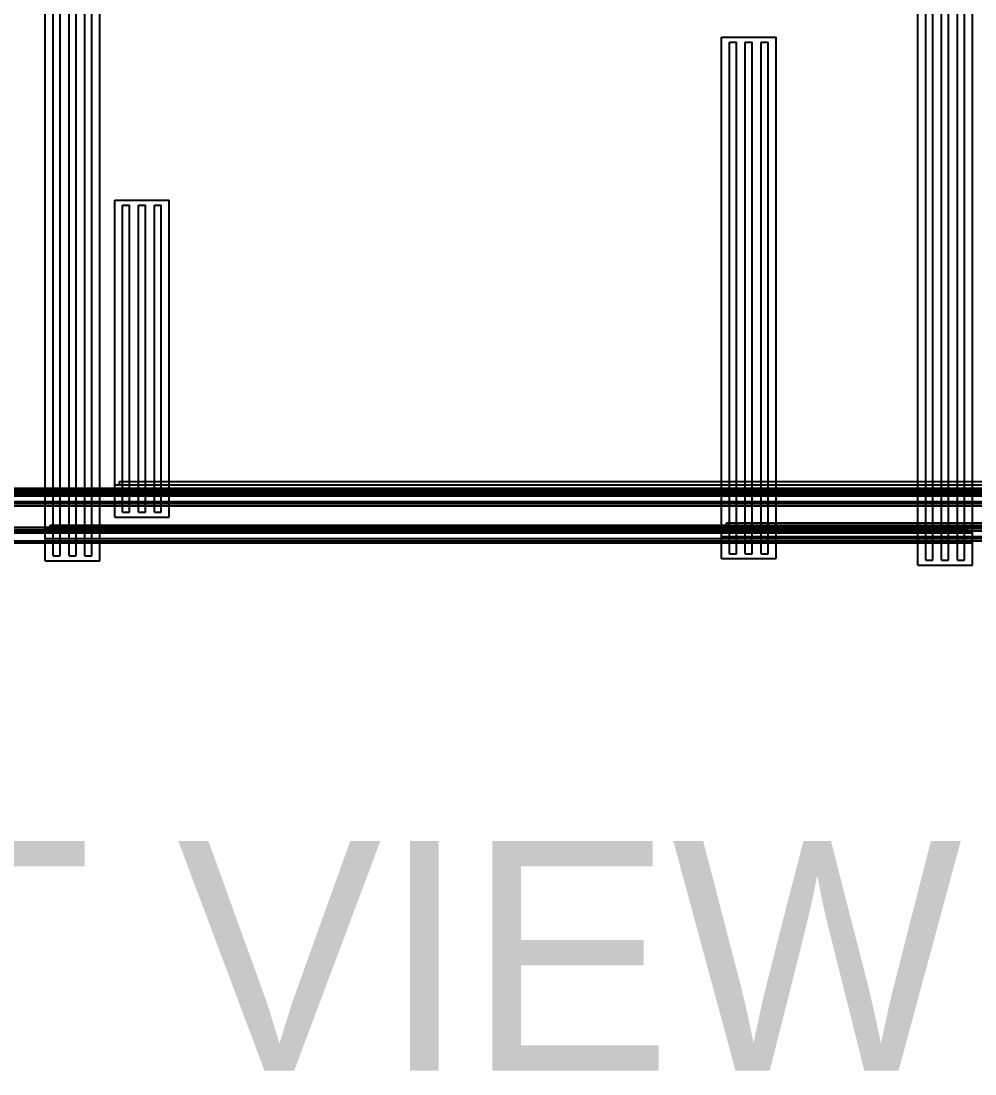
# Model space of a CAD drawing. Header units: millimetres. Extents: x -1225 to 566, y -985 to 617.
# Drawn here: x -384.2 to -288, y -48.3 to 57.8 of the extents above; entities that cross this region are included whole.
import ezdxf

# ---------------------------------------------------------------- set-up
doc = ezdxf.new("R2010")
doc.units = ezdxf.units.MM
for name, color, linetype in [('HIDDEN', 8, 'Continuous'), ('TEXT', 5, 'Continuous'), ('VISIBLE', 7, 'Continuous')]:
    doc.layers.add(name, color=color, linetype=linetype)

msp = doc.modelspace()

# ---------------------------------------------------------------- linework, layer by layer
at = {"layer": 'HIDDEN'}
for points in [[(-293.75, 2.95), (-293.75, 276.75)], [(-292.95, 3.45), (-292.95, 276.25)], [(-292.25, 3.45), (-292.25, 276.25)], [(-291.35, 3.45), (-291.35, 276.25)], [(-290.65, 3.45), (-290.65, 276.25)], [(-289.75, 3.45), (-289.75, 276.25)], [(-289.05, 3.45), (-289.05, 276.25)], [(-288.25, 2.95), (-288.25, 276.75)], [(-381.75, 3.39), (-381.75, 222.75)], [(-380.95, 3.89), (-380.95, 222.25)], [(-380.25, 3.89), (-380.25, 222.25)], [(-379.35, 3.89), (-379.35, 222.25)], [(-378.65, 3.89), (-378.65, 222.25)], [(-377.75, 3.89), (-377.75, 222.25)], [(-377.05, 3.89), (-377.05, 222.25)], [(-376.25, 3.39), (-376.25, 222.75)], [(-313.55, 56.18), (-308.05, 56.18)], [(-313.55, 3.61), (-313.55, 56.18)], [(-312.75, 55.68), (-312.05, 55.68)], [(-312.75, 4.11), (-312.75, 55.68)], [(-312.05, 4.11), (-312.05, 55.68)], [(-311.15, 55.68), (-310.45, 55.68)], [(-311.15, 4.11), (-311.15, 55.68)], [(-310.45, 4.11), (-310.45, 55.68)], [(-309.55, 55.68), (-308.85, 55.68)], [(-309.55, 4.11), (-309.55, 55.68)], [(-308.85, 4.11), (-308.85, 55.68)], [(-308.05, 3.61), (-308.05, 56.18)], [(-374.75, 39.75), (-369.25, 39.75)], [(-374.75, 7.79), (-374.75, 39.75)], [(-369.25, 7.79), (-369.25, 39.75)], [(-373.95, 39.25), (-373.25, 39.25)], [(-373.95, 8.29), (-373.95, 39.25)], [(-373.25, 8.29), (-373.25, 39.25)], [(-372.35, 39.25), (-371.65, 39.25)], [(-372.35, 8.29), (-372.35, 39.25)], [(-371.65, 8.29), (-371.65, 39.25)], [(-370.75, 39.25), (-370.05, 39.25)], [(-370.75, 8.29), (-370.75, 39.25)], [(-370.05, 8.29), (-370.05, 39.25)], [(-407.95, 10.73), (-140.55, 10.73)], [(-407.95, 10.73), (-140.55, 10.73)], [(-407.95, 10.73), (-140.55, 10.73)], [(-407.95, 10.73), (-140.55, 10.73)], [(-407.95, 10.73), (-140.55, 10.73)], [(-381.75, 9.16), (-381.75, 10.73)], [(-380.95, 9.16), (-380.95, 10.73)], [(-380.25, 9.16), (-380.25, 10.73)], [(-379.35, 9.16), (-379.35, 10.73)], [(-378.65, 9.16), (-378.65, 10.73)], [(-377.75, 9.16), (-377.75, 10.73)], [(-377.05, 9.16), (-377.05, 10.73)], [(-376.25, 9.16), (-376.25, 10.73)], [(-374.75, 11.04), (-116.65, 11.04)], [(-374.75, 10.04), (-374.75, 11.04)], [(-374.75, 11.04), (-369.25, 11.04)], [(-374.75, 10.04), (-374.75, 11.04)], [(-374.75, 10.73), (-140.55, 10.73)], [(-374.75, 8.94), (-374.75, 10.73)], [(-374.25, 11.39), (-117.15, 11.39)], [(-374.25, 11.39), (-117.15, 11.39)], [(-374.25, 11.04), (-374.25, 11.39)], [(-374.25, 11.04), (-374.25, 11.39)], [(-374.25, 11.39), (-117.15, 11.39)], [(-374.25, 11.39), (-117.15, 11.39)], [(-374.25, 11.04), (-374.25, 11.39)], [(-374.25, 11.04), (-374.25, 11.39)], [(-374.25, 11.39), (-117.15, 11.39)], [(-374.25, 11.04), (-374.25, 11.39)], [(-374.25, 11.04), (-117.15, 11.04)], [(-374.25, 11.04), (-117.15, 11.04)], [(-374.25, 11.04), (-117.15, 11.04)], [(-374.25, 11.04), (-117.15, 11.04)], [(-374.25, 11.04), (-117.15, 11.04)], [(-374.25, 11.04), (-117.15, 11.04)], [(-373.95, 11.39), (-373.25, 11.39)], [(-373.95, 11.04), (-373.95, 11.39)], [(-373.95, 8.94), (-373.95, 11.39)], [(-373.95, 11.04), (-373.25, 11.04)], [(-373.95, 11.04), (-373.25, 11.04)], [(-373.25, 11.04), (-373.25, 11.39)], [(-373.25, 8.94), (-373.25, 11.39)], [(-372.35, 11.39), (-371.65, 11.39)], [(-372.35, 11.04), (-372.35, 11.39)], [(-372.35, 8.94), (-372.35, 11.39)], [(-372.35, 11.04), (-371.65, 11.04)], [(-372.35, 11.04), (-371.65, 11.04)], [(-371.65, 11.04), (-371.65, 11.39)], [(-371.65, 8.94), (-371.65, 11.39)], [(-370.75, 11.39), (-370.05, 11.39)], [(-370.75, 11.04), (-370.75, 11.39)], [(-370.75, 8.94), (-370.75, 11.39)], [(-370.75, 11.04), (-370.05, 11.04)], [(-370.75, 11.04), (-370.05, 11.04)], [(-370.05, 11.04), (-370.05, 11.39)], [(-370.05, 8.94), (-370.05, 11.39)], [(-369.25, 8.94), (-369.25, 11.39)], [(-369.25, 10.04), (-369.25, 11.04)], [(-313.55, 11.39), (-308.05, 11.39)], [(-313.55, 11.04), (-308.05, 11.04)], [(-293.75, 8.94), (-293.75, 11.39)], [(-292.95, 8.94), (-292.95, 11.39)], [(-292.25, 8.94), (-292.25, 11.39)], [(-291.35, 8.94), (-291.35, 11.39)], [(-290.65, 8.94), (-290.65, 11.39)], [(-289.75, 8.94), (-289.75, 11.39)], [(-289.05, 8.94), (-289.05, 11.39)], [(-288.25, 8.94), (-288.25, 11.39)], [(-438.75, 10.16), (-147.85, 10.16)], [(-438.25, 10.51), (-148.35, 10.51)], [(-438.25, 10.51), (-148.35, 10.51)], [(-438.25, 10.51), (-148.35, 10.51)], [(-438.25, 10.51), (-148.35, 10.51)], [(-438.25, 10.51), (-148.35, 10.51)], [(-438.25, 10.16), (-148.35, 10.16)], [(-438.25, 10.16), (-148.35, 10.16)], [(-438.25, 10.16), (-148.35, 10.16)], [(-438.25, 10.16), (-148.35, 10.16)], [(-438.25, 10.16), (-148.35, 10.16)], [(-438.25, 10.16), (-148.35, 10.16)], [(-424.43, 9.94), (-155.65, 9.94)], [(-424.43, 9.94), (-155.65, 9.94)], [(-423.93, 10.29), (-156.15, 10.29)], [(-423.93, 10.29), (-156.15, 10.29)], [(-423.93, 10.29), (-156.15, 10.29)], [(-423.93, 10.29), (-156.15, 10.29)], [(-423.93, 10.29), (-156.15, 10.29)], [(-423.93, 10.29), (-156.15, 10.29)], [(-423.93, 9.94), (-156.15, 9.94)], [(-423.93, 9.94), (-156.15, 9.94)], [(-423.93, 9.94), (-156.15, 9.94)], [(-423.93, 9.94), (-156.15, 9.94)], [(-423.93, 9.94), (-156.15, 9.94)], [(-423.93, 9.94), (-156.15, 9.94)], [(-408.45, 10.51), (-148.35, 10.51)], [(-408.45, 10.38), (-140.05, 10.38)], [(-408.45, 10.16), (-147.85, 10.16)], [(-407.95, 10.38), (-140.55, 10.38)], [(-407.95, 10.38), (-140.55, 10.38)], [(-407.95, 10.38), (-140.55, 10.38)], [(-407.95, 10.38), (-140.55, 10.38)], [(-407.95, 10.38), (-140.55, 10.38)], [(-407.95, 10.38), (-140.55, 10.38)], [(-374.75, 10.38), (-140.05, 10.38)], [(-374.75, 10.04), (-116.65, 10.04)], [(-374.75, 10.04), (-369.25, 10.04)], [(-313.55, 10.04), (-308.05, 10.04)], [(-438.75, 9.16), (-147.85, 9.16)], [(-424.43, 8.94), (-155.65, 8.94)], [(-408.45, 9.38), (-140.05, 9.38)], [(-381.75, 8.94), (-376.25, 8.94)], [(-313.55, 9.38), (-308.05, 9.38)], [(-313.55, 9.16), (-308.05, 9.16)], [(-313.55, 8.94), (-308.05, 8.94)], [(-374.75, 7.79), (-369.25, 7.79)], [(-373.95, 8.29), (-373.25, 8.29)], [(-372.35, 8.29), (-371.65, 8.29)], [(-370.75, 8.29), (-370.05, 8.29)], [(-483.75, 6.42), (-280.45, 6.42)], [(-483.25, 6.77), (-280.95, 6.77)], [(-483.25, 6.77), (-280.95, 6.77)], [(-483.25, 6.77), (-280.95, 6.77)], [(-483.25, 6.77), (-280.95, 6.77)], [(-483.25, 6.77), (-280.95, 6.77)], [(-483.25, 6.55), (-288.75, 6.55)], [(-483.25, 6.55), (-288.75, 6.55)], [(-483.25, 6.55), (-288.75, 6.55)], [(-483.25, 6.55), (-288.75, 6.55)], [(-483.25, 6.55), (-288.75, 6.55)], [(-483.25, 6.55), (-288.75, 6.55)], [(-483.25, 6.42), (-280.95, 6.42)], [(-483.25, 6.42), (-280.95, 6.42)], [(-483.25, 6.42), (-280.95, 6.42)], [(-483.25, 6.42), (-280.95, 6.42)], [(-483.25, 6.42), (-280.95, 6.42)], [(-483.25, 6.42), (-280.95, 6.42)], [(-381.75, 6.77), (-280.95, 6.77)], [(-381.75, 6.64), (-376.25, 6.64)], [(-381.75, 6.64), (-272.65, 6.64)], [(-381.75, 5.64), (-381.75, 6.64)], [(-381.75, 5.64), (-381.75, 6.64)], [(-381.75, 6.64), (-376.25, 6.64)], [(-381.75, 5.64), (-381.75, 6.64)], [(-381.75, 6.42), (-280.45, 6.42)], [(-381.25, 6.99), (-273.15, 6.99)], [(-381.25, 6.99), (-273.15, 6.99)], [(-381.25, 6.64), (-381.25, 6.99)], [(-381.25, 6.64), (-381.25, 6.99)], [(-381.25, 6.99), (-273.15, 6.99)], [(-381.25, 6.99), (-273.15, 6.99)], [(-381.25, 6.64), (-381.25, 6.99)], [(-381.25, 6.64), (-381.25, 6.99)], [(-381.25, 6.99), (-376.25, 6.99)], [(-381.25, 6.99), (-273.15, 6.99)], [(-381.25, 6.64), (-381.25, 6.99)], [(-381.25, 6.64), (-381.25, 6.99)], [(-381.25, 6.64), (-273.15, 6.64)], [(-381.25, 6.64), (-273.15, 6.64)], [(-381.25, 6.64), (-273.15, 6.64)], [(-381.25, 6.64), (-273.15, 6.64)], [(-381.25, 6.64), (-273.15, 6.64)], [(-381.25, 6.64), (-273.15, 6.64)], [(-380.95, 6.99), (-380.25, 6.99)], [(-380.95, 6.64), (-380.95, 6.99)], [(-380.95, 6.64), (-380.25, 6.64)], [(-380.95, 6.64), (-380.25, 6.64)], [(-380.95, 5.64), (-380.95, 6.64)], [(-380.25, 6.64), (-380.25, 6.99)], [(-380.25, 5.64), (-380.25, 6.64)], [(-379.35, 6.99), (-378.65, 6.99)], [(-379.35, 6.64), (-379.35, 6.99)], [(-379.35, 6.64), (-378.65, 6.64)], [(-379.35, 6.64), (-378.65, 6.64)], [(-379.35, 5.64), (-379.35, 6.64)], [(-378.65, 6.64), (-378.65, 6.99)], [(-378.65, 5.64), (-378.65, 6.64)], [(-377.75, 6.99), (-377.05, 6.99)], [(-377.75, 6.64), (-377.75, 6.99)], [(-377.75, 6.64), (-377.05, 6.64)], [(-377.75, 6.64), (-377.05, 6.64)], [(-377.75, 5.64), (-377.75, 6.64)], [(-377.05, 6.64), (-377.05, 6.99)], [(-377.05, 5.64), (-377.05, 6.64)], [(-376.25, 5.64), (-376.25, 6.64)], [(-313.55, 6.99), (-273.15, 6.99)], [(-313.55, 6.86), (-308.05, 6.86)], [(-313.55, 6.86), (-264.85, 6.86)], [(-313.55, 5.86), (-313.55, 6.86)], [(-313.55, 5.86), (-313.55, 6.86)], [(-313.55, 6.86), (-308.05, 6.86)], [(-313.55, 5.86), (-313.55, 6.86)], [(-313.55, 6.64), (-272.65, 6.64)], [(-313.05, 7.21), (-265.35, 7.21)], [(-313.05, 7.21), (-265.35, 7.21)], [(-313.05, 6.86), (-313.05, 7.21)], [(-313.05, 6.86), (-313.05, 7.21)], [(-313.05, 7.21), (-265.35, 7.21)], [(-313.05, 7.21), (-265.35, 7.21)], [(-313.05, 6.86), (-313.05, 7.21)], [(-313.05, 6.86), (-313.05, 7.21)], [(-313.05, 7.21), (-308.05, 7.21)], [(-313.05, 7.21), (-265.35, 7.21)], [(-313.05, 6.86), (-313.05, 7.21)], [(-313.05, 6.86), (-313.05, 7.21)], [(-313.05, 6.86), (-265.35, 6.86)], [(-313.05, 6.86), (-265.35, 6.86)], [(-313.05, 6.86), (-265.35, 6.86)], [(-313.05, 6.86), (-265.35, 6.86)], [(-313.05, 6.86), (-265.35, 6.86)], [(-313.05, 6.86), (-265.35, 6.86)], [(-312.75, 7.21), (-312.05, 7.21)], [(-312.75, 6.86), (-312.75, 7.21)], [(-312.75, 6.86), (-312.05, 6.86)], [(-312.75, 6.86), (-312.05, 6.86)], [(-312.75, 5.86), (-312.75, 6.86)], [(-312.05, 6.86), (-312.05, 7.21)], [(-312.05, 5.86), (-312.05, 6.86)], [(-311.15, 7.21), (-310.45, 7.21)], [(-311.15, 6.86), (-311.15, 7.21)], [(-311.15, 6.86), (-310.45, 6.86)], [(-311.15, 6.86), (-310.45, 6.86)], [(-311.15, 5.86), (-311.15, 6.86)], [(-310.45, 6.86), (-310.45, 7.21)], [(-310.45, 5.86), (-310.45, 6.86)], [(-309.55, 7.21), (-308.85, 7.21)], [(-309.55, 6.86), (-309.55, 7.21)], [(-309.55, 6.86), (-308.85, 6.86)], [(-309.55, 6.86), (-308.85, 6.86)], [(-309.55, 5.86), (-309.55, 6.86)], [(-308.85, 6.86), (-308.85, 7.21)], [(-308.85, 5.86), (-308.85, 6.86)], [(-308.05, 5.86), (-308.05, 6.86)], [(-293.75, 5.2), (-293.75, 7.21)], [(-292.95, 5.2), (-292.95, 7.21)], [(-292.95, 6.55), (-292.25, 6.55)], [(-292.95, 6.55), (-292.25, 6.55)], [(-292.95, 6.2), (-292.95, 6.55)], [(-292.95, 6.2), (-292.95, 6.55)], [(-292.25, 5.2), (-292.25, 7.21)], [(-292.25, 6.2), (-292.25, 6.55)], [(-292.25, 6.2), (-292.25, 6.55)], [(-291.35, 5.2), (-291.35, 7.21)], [(-291.35, 6.55), (-290.65, 6.55)], [(-291.35, 6.55), (-290.65, 6.55)], [(-291.35, 6.2), (-291.35, 6.55)], [(-291.35, 6.2), (-291.35, 6.55)], [(-290.65, 5.2), (-290.65, 7.21)], [(-290.65, 6.2), (-290.65, 6.55)], [(-290.65, 6.2), (-290.65, 6.55)], [(-289.75, 5.2), (-289.75, 7.21)], [(-289.75, 6.55), (-289.05, 6.55)], [(-289.75, 6.55), (-289.05, 6.55)], [(-289.75, 6.2), (-289.75, 6.55)], [(-289.75, 6.2), (-289.75, 6.55)], [(-289.05, 5.2), (-289.05, 7.21)], [(-289.05, 6.2), (-289.05, 6.55)], [(-289.05, 6.2), (-289.05, 6.55)], [(-288.75, 6.2), (-288.75, 6.55)], [(-288.75, 6.2), (-288.75, 6.55)], [(-288.75, 6.2), (-288.75, 6.55)], [(-288.75, 6.2), (-288.75, 6.55)], [(-288.75, 6.2), (-288.75, 6.55)], [(-288.75, 6.2), (-288.75, 6.55)], [(-288.25, 5.42), (-288.25, 7.21)], [(-483.75, 6.2), (-288.25, 6.2)], [(-483.75, 6.2), (-288.25, 6.2)], [(-483.75, 5.42), (-280.45, 5.42)], [(-483.25, 6.2), (-288.75, 6.2)], [(-483.25, 6.2), (-288.75, 6.2)], [(-483.25, 6.2), (-288.75, 6.2)], [(-483.25, 6.2), (-288.75, 6.2)], [(-483.25, 6.2), (-288.75, 6.2)], [(-483.25, 6.2), (-288.75, 6.2)], [(-381.75, 5.64), (-376.25, 5.64)], [(-381.75, 5.64), (-272.65, 5.64)], [(-381.75, 5.64), (-376.25, 5.64)], [(-381.75, 5.42), (-376.25, 5.42)], [(-313.55, 5.86), (-308.05, 5.86)], [(-313.55, 5.86), (-264.85, 5.86)], [(-313.55, 5.86), (-308.05, 5.86)], [(-313.55, 5.64), (-308.05, 5.64)], [(-313.55, 5.42), (-308.05, 5.42)], [(-293.75, 6.2), (-288.25, 6.2)], [(-293.75, 6.2), (-288.25, 6.2)], [(-293.75, 5.2), (-293.75, 6.2)], [(-293.75, 5.42), (-293.75, 6.2)], [(-292.95, 6.2), (-292.25, 6.2)], [(-292.95, 6.2), (-292.25, 6.2)], [(-291.35, 6.2), (-290.65, 6.2)], [(-291.35, 6.2), (-290.65, 6.2)], [(-289.75, 6.2), (-289.05, 6.2)], [(-289.75, 6.2), (-289.05, 6.2)], [(-288.25, 5.2), (-288.25, 6.2)], [(-288.25, 5.42), (-288.25, 6.2)], [(-288.25, 5.2), (-288.25, 6.2)], [(-288.25, 5.42), (-288.25, 6.2)], [(-483.75, 5.2), (-288.25, 5.2)], [(-381.75, 5.2), (-376.25, 5.2)], [(-313.55, 5.2), (-308.05, 5.2)], [(-293.75, 5.2), (-288.25, 5.2)], [(-381.75, 3.39), (-376.25, 3.39)], [(-380.95, 3.89), (-380.25, 3.89)], [(-379.35, 3.89), (-378.65, 3.89)], [(-377.75, 3.89), (-377.05, 3.89)], [(-313.55, 3.61), (-308.05, 3.61)], [(-312.75, 4.11), (-312.05, 4.11)], [(-311.15, 4.11), (-310.45, 4.11)], [(-309.55, 4.11), (-308.85, 4.11)], [(-292.95, 3.45), (-292.25, 3.45)], [(-291.35, 3.45), (-290.65, 3.45)], [(-289.75, 3.45), (-289.05, 3.45)], [(-293.75, 2.95), (-288.25, 2.95)]]:
    msp.add_lwpolyline(points, dxfattribs=at)
at = {"layer": 'VISIBLE'}
for points in [[(-293.75, 11.39), (-293.75, 276.75)], [(-292.95, 11.39), (-292.95, 276.25)], [(-292.25, 11.39), (-292.25, 276.25)], [(-291.35, 11.39), (-291.35, 276.25)], [(-290.65, 11.39), (-290.65, 276.25)], [(-289.75, 11.39), (-289.75, 276.25)], [(-289.05, 11.39), (-289.05, 276.25)], [(-288.25, 11.39), (-288.25, 276.75)], [(-381.75, 10.73), (-381.75, 222.75)], [(-380.95, 10.73), (-380.95, 222.25)], [(-380.25, 10.73), (-380.25, 222.25)], [(-379.35, 10.73), (-379.35, 222.25)], [(-378.65, 10.73), (-378.65, 222.25)], [(-377.75, 10.73), (-377.75, 222.25)], [(-377.05, 10.73), (-377.05, 222.25)], [(-376.25, 10.73), (-376.25, 222.75)], [(-313.55, 56.18), (-308.05, 56.18)], [(-313.55, 3.61), (-313.55, 56.18)], [(-312.75, 55.68), (-312.05, 55.68)], [(-312.75, 6.86), (-312.75, 55.68)], [(-312.05, 6.86), (-312.05, 55.68)], [(-311.15, 55.68), (-310.45, 55.68)], [(-311.15, 6.86), (-311.15, 55.68)], [(-310.45, 6.86), (-310.45, 55.68)], [(-309.55, 55.68), (-308.85, 55.68)], [(-309.55, 6.86), (-309.55, 55.68)], [(-308.85, 6.86), (-308.85, 55.68)], [(-308.05, 3.61), (-308.05, 56.18)], [(-374.75, 39.75), (-369.25, 39.75)], [(-374.75, 10.73), (-374.75, 39.75)], [(-369.25, 11.39), (-369.25, 39.75)], [(-373.95, 39.25), (-373.25, 39.25)], [(-373.95, 11.39), (-373.95, 39.25)], [(-373.25, 11.39), (-373.25, 39.25)], [(-372.35, 39.25), (-371.65, 39.25)], [(-372.35, 11.39), (-372.35, 39.25)], [(-371.65, 11.39), (-371.65, 39.25)], [(-370.75, 39.25), (-370.05, 39.25)], [(-370.75, 11.39), (-370.75, 39.25)], [(-370.05, 11.39), (-370.05, 39.25)], [(-402.95, 10.73), (-374.75, 10.73)], [(-374.75, 11.04), (-313.55, 11.04)], [(-374.75, 10.04), (-374.75, 11.04)], [(-374.75, 11.04), (-369.25, 11.04)], [(-374.75, 10.04), (-374.75, 11.04)], [(-374.25, 11.39), (-313.55, 11.39)], [(-374.25, 11.04), (-374.25, 11.39)], [(-373.95, 11.39), (-373.25, 11.39)], [(-373.95, 11.04), (-373.95, 11.39)], [(-373.25, 11.04), (-373.25, 11.39)], [(-372.35, 11.39), (-371.65, 11.39)], [(-372.35, 11.04), (-372.35, 11.39)], [(-371.65, 11.04), (-371.65, 11.39)], [(-370.75, 11.39), (-370.05, 11.39)], [(-370.75, 11.04), (-370.75, 11.39)], [(-370.05, 11.04), (-370.05, 11.39)], [(-369.25, 10.04), (-369.25, 11.04)], [(-308.05, 11.39), (-278.35, 11.39)], [(-308.05, 11.04), (-278.35, 11.04)], [(-402.95, 10.38), (-374.75, 10.38)], [(-374.75, 10.04), (-313.55, 10.04)], [(-374.75, 10.04), (-369.25, 10.04)], [(-308.05, 10.04), (-278.35, 10.04)], [(-402.95, 9.38), (-313.55, 9.38)], [(-402.95, 9.16), (-313.55, 9.16)], [(-402.95, 8.94), (-381.75, 8.94)], [(-381.75, 3.39), (-381.75, 9.16)], [(-380.95, 6.64), (-380.95, 9.16)], [(-380.25, 6.64), (-380.25, 9.16)], [(-379.35, 6.64), (-379.35, 9.16)], [(-378.65, 6.64), (-378.65, 9.16)], [(-377.75, 6.64), (-377.75, 9.16)], [(-377.05, 6.64), (-377.05, 9.16)], [(-376.25, 3.39), (-376.25, 9.16)], [(-376.25, 8.94), (-313.55, 8.94)], [(-374.75, 7.79), (-374.75, 8.94)], [(-373.95, 8.29), (-373.95, 8.94)], [(-373.25, 8.29), (-373.25, 8.94)], [(-372.35, 8.29), (-372.35, 8.94)], [(-371.65, 8.29), (-371.65, 8.94)], [(-370.75, 8.29), (-370.75, 8.94)], [(-370.05, 8.29), (-370.05, 8.94)], [(-369.25, 7.79), (-369.25, 8.94)], [(-308.05, 9.38), (-278.35, 9.38)], [(-308.05, 9.16), (-278.35, 9.16)], [(-308.05, 8.94), (-278.35, 8.94)], [(-293.75, 7.21), (-293.75, 8.94)], [(-292.95, 7.21), (-292.95, 8.94)], [(-292.25, 7.21), (-292.25, 8.94)], [(-291.35, 7.21), (-291.35, 8.94)], [(-290.65, 7.21), (-290.65, 8.94)], [(-289.75, 7.21), (-289.75, 8.94)], [(-289.05, 7.21), (-289.05, 8.94)], [(-288.25, 7.21), (-288.25, 8.94)], [(-374.75, 7.79), (-369.25, 7.79)], [(-373.95, 8.29), (-373.25, 8.29)], [(-372.35, 8.29), (-371.65, 8.29)], [(-370.75, 8.29), (-370.05, 8.29)], [(-478.25, 6.42), (-381.75, 6.42)], [(-418.93, 6.77), (-381.75, 6.77)], [(-381.75, 6.64), (-376.25, 6.64)], [(-381.75, 5.64), (-381.75, 6.64)], [(-380.95, 6.99), (-380.25, 6.99)], [(-380.95, 6.64), (-380.95, 6.99)], [(-380.25, 6.64), (-380.25, 6.99)], [(-379.35, 6.99), (-378.65, 6.99)], [(-379.35, 6.64), (-379.35, 6.99)], [(-378.65, 6.64), (-378.65, 6.99)], [(-377.75, 6.99), (-377.05, 6.99)], [(-377.75, 6.64), (-377.75, 6.99)], [(-377.05, 6.64), (-377.05, 6.99)], [(-376.25, 6.99), (-313.55, 6.99)], [(-376.25, 6.64), (-313.55, 6.64)], [(-376.25, 5.64), (-376.25, 6.64)], [(-313.55, 6.86), (-308.05, 6.86)], [(-313.55, 5.86), (-313.55, 6.86)], [(-312.75, 7.21), (-312.05, 7.21)], [(-312.75, 6.86), (-312.75, 7.21)], [(-312.05, 6.86), (-312.05, 7.21)], [(-311.15, 7.21), (-310.45, 7.21)], [(-311.15, 6.86), (-311.15, 7.21)], [(-310.45, 6.86), (-310.45, 7.21)], [(-309.55, 7.21), (-308.85, 7.21)], [(-309.55, 6.86), (-309.55, 7.21)], [(-308.85, 6.86), (-308.85, 7.21)], [(-308.05, 7.21), (-278.35, 7.21)], [(-308.05, 6.86), (-278.35, 6.86)], [(-308.05, 5.86), (-308.05, 6.86)], [(-478.25, 5.42), (-381.75, 5.42)], [(-381.75, 5.64), (-376.25, 5.64)], [(-380.95, 3.89), (-380.95, 5.64)], [(-380.25, 3.89), (-380.25, 5.64)], [(-379.35, 3.89), (-379.35, 5.64)], [(-378.65, 3.89), (-378.65, 5.64)], [(-377.75, 3.89), (-377.75, 5.64)], [(-377.05, 3.89), (-377.05, 5.64)], [(-376.25, 5.64), (-313.55, 5.64)], [(-376.25, 5.42), (-313.55, 5.42)], [(-313.55, 5.86), (-308.05, 5.86)], [(-312.75, 4.11), (-312.75, 5.86)], [(-312.05, 4.11), (-312.05, 5.86)], [(-311.15, 4.11), (-311.15, 5.86)], [(-310.45, 4.11), (-310.45, 5.86)], [(-309.55, 4.11), (-309.55, 5.86)], [(-308.85, 4.11), (-308.85, 5.86)], [(-308.05, 5.86), (-278.35, 5.86)], [(-308.05, 5.64), (-278.35, 5.64)], [(-308.05, 5.42), (-280.45, 5.42)], [(-293.75, 5.2), (-293.75, 5.42)], [(-288.25, 2.95), (-288.25, 5.42)], [(-288.25, 5.2), (-288.25, 5.42)], [(-288.25, 5.2), (-288.25, 5.42)], [(-478.25, 5.2), (-381.75, 5.2)], [(-376.25, 5.2), (-313.55, 5.2)], [(-308.05, 5.2), (-288.25, 5.2)], [(-293.75, 2.95), (-293.75, 5.2)], [(-293.75, 5.2), (-288.25, 5.2)], [(-292.95, 3.45), (-292.95, 5.2)], [(-292.25, 3.45), (-292.25, 5.2)], [(-291.35, 3.45), (-291.35, 5.2)], [(-290.65, 3.45), (-290.65, 5.2)], [(-289.75, 3.45), (-289.75, 5.2)], [(-289.05, 3.45), (-289.05, 5.2)], [(-381.75, 3.39), (-376.25, 3.39)], [(-380.95, 3.89), (-380.25, 3.89)], [(-379.35, 3.89), (-378.65, 3.89)], [(-377.75, 3.89), (-377.05, 3.89)], [(-313.55, 3.61), (-308.05, 3.61)], [(-312.75, 4.11), (-312.05, 4.11)], [(-311.15, 4.11), (-310.45, 4.11)], [(-309.55, 4.11), (-308.85, 4.11)], [(-292.95, 3.45), (-292.25, 3.45)], [(-291.35, 3.45), (-290.65, 3.45)], [(-289.75, 3.45), (-289.05, 3.45)], [(-293.75, 2.95), (-288.25, 2.95)]]:
    msp.add_lwpolyline(points, dxfattribs=at)

# ---------------------------------------------------------------- texts
at = {"layer": 'TEXT'}
msp.add_text('FRONT VIEW', height=23.163, dxfattribs=at).set_placement((-483.75, -48.01))

doc.saveas('drawing.dxf')
